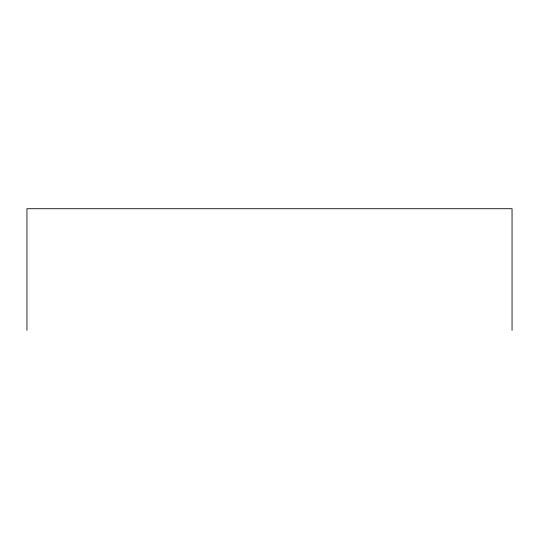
<?xml version="1.0" encoding="UTF-8"?>
<svg xmlns="http://www.w3.org/2000/svg" width="539" height="539" viewBox="0 0 539 539"><rect width="100%" height="100%" fill="white"/><g stroke="black" fill="none" stroke-linecap="round" stroke-linejoin="round"><path stroke-width="0.81" d="M512.05 330.279L512.05 208.721L26.95 208.721L26.95 330.279"/></g></svg>
